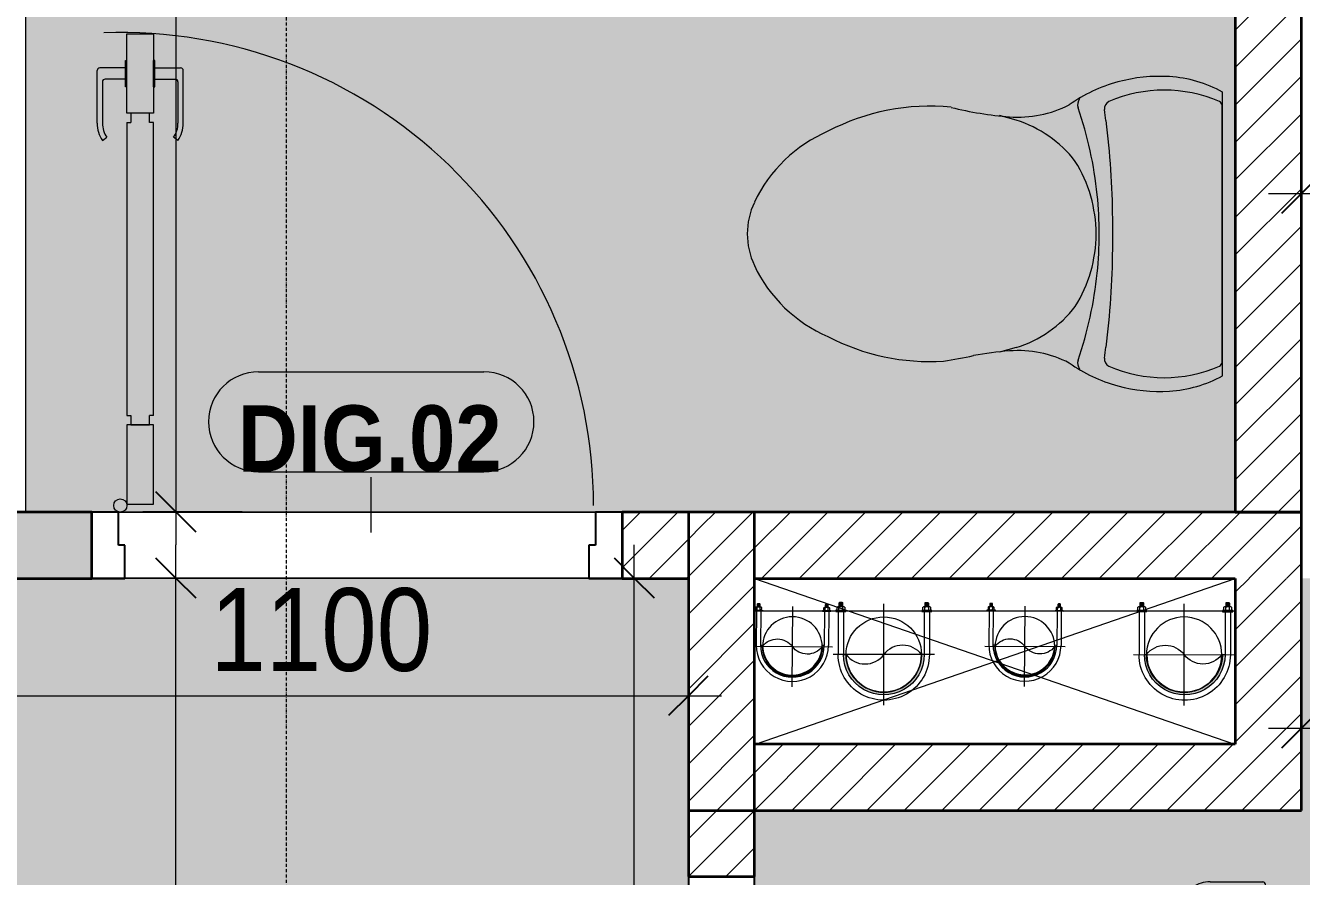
# Model space of a CAD drawing. Header units: millimetres. Extents: x 67190 to 250421, y 542 to 78637.
# Drawn here: x 73528 to 75453, y 30687 to 31971 of the extents above; entities that cross this region are included whole.
import ezdxf

# ---------------------------------------------------------------- set-up
doc = ezdxf.new("R2010")
doc.units = ezdxf.units.MM
doc.linetypes.add('Dash Dot 3_16_', pattern=[7.9375, 4.7625, -1.5875, 0, -1.5875])
doc.linetypes.add('IMPORT-CENTER _3_', pattern=[10.16, 6.35, -1.27, 1.27, -1.27])
for name, color, linetype, lineweight in [('0-1', 7, 'Continuous', 5), ('0-3', 7, 'Continuous', 18), ('A-ANNO-DIMS', 211, 'Continuous', 9), ('A-ANNO-DIMS-50', 211, 'Continuous', 9), ('A-DETL-GENF-1', 7, 'Continuous', 18), ('A-DETL-GENF-5', 9, 'Continuous', 18), ('A-DETL-MEDM', 33, 'Continuous', 35), ('A-DETL-THIN', 151, 'Continuous', 18), ('A-DOOR', 31, 'Continuous', 18), ('A-DOOR-1', 7, 'Continuous', 18), ('A-DOOR-3', 50, 'Continuous', 25), ('A-DOOR-IDEN', 31, 'Continuous', 9), ('A-FLOR-3', 7, 'Continuous', 18), ('A-WALL-2', 250, 'Continuous', 35), ('A-WALL-3', 7, 'Continuous', 18), ('A-WALL-4', 113, 'Continuous', 35), ('A-WALL-PATT-1', 9, 'Continuous', 18), ('A-WALL-PATT-2', 111, 'Continuous', 18), ('G-ANNO-SYMB-1', 111, 'Dash Dot 3_16_', 18), ('G-IMPT', 8, 'Continuous', 18), ('G-IMPT-2', 8, 'IMPORT-CENTER _3_', 18), ('M-EQPM', 50, 'Continuous', 18), ('P-SANR-FIXT', 6, 'Continuous', 18), ('P-SANR-FIXT-1', 253, 'Continuous', 18)]:
    doc.layers.add(name, color=color, linetype=linetype, lineweight=lineweight)
doc.styles.add('Arial_B_1', font='arialbd.ttf', dxfattribs={"width": 0.9, "height": 100})
doc.styles.add('UTM Avo', font='', dxfattribs={"width": 0.9, "height": 125})
doc.styles.get('UTM Avo').set_extended_font_data('UTM Avo')
doc.dimstyles.new('1_Dim_chi_tiet_2_5', dxfattribs={"dimscale": 304.8, "dimtxt": 124.912619, "dimasz": 0.19685, "dimexe": 0.164042, "dimexo": 0.0625, "dimgap": 0.016404, "dimtad": 1, "dimdec": 0, "dimrnd": 5, "dimzin": 0, "dimdsep": 46, "dimtxsty": 'UTM Avo', "dimblk1": 'OBLIQUE', "dimblk2": 'OBLIQUE', "dimsah": 1, "dimcen": 0.09, "dimdle": 0.164042, "dimazin": 0, "dimtfac": 1, "dimtdec": 4, "dimtix": 1, "dimtmove": 0, "dimatfit": 3, "dimfxl": 0.328084, "dimfxlon": 1, "dimtvp": 1, "dimtolj": 1, "dimtzin": 0, "dimarcsym": 2})
pattern_1 = [(45, (0, 0), (-28.284271, 28.284271), [])]

# ---------------------------------------------------------------- blocks, each defined once
blk = doc.blocks.new('DOOR_CW_01 CANH MO-PANEL KINH - DIG_02-800x2200-CỬA NHÔM KÍNH-400864-TKCS_CĂN HỘ LOẠI 5 - MẶT BẰNG')
at = {"layer": 'A-DETL-GENF-1'}
for p, q in [((-347, 772), (-307, 772)), ((-347, 652), (-347, 772)), ((-307, 772), (-307, 652)), ((-349, 731.8), (-347, 731.8)), ((-349, 692.2), (-349, 731.8)), ((-347, 692.2), (-347, 731.8)), ((-307, 692.2), (-307, 731.8)), ((-305, 731.8), (-307, 731.8)), ((-305, 692.2), (-305, 731.8)), ((-392, 637), (-392, 716.5)), ((-349, 720.5), (-388, 720.5)), ((-305, 720.5), (-266, 720.5)), ((-262, 637), (-262, 716.5)), ((-384, 699.5), (-384, 637)), ((-349, 703.5), (-380, 703.5)), ((-305, 703.5), (-274, 703.5)), ((-270, 699.5), (-270, 637)), ((-347, 692.2), (-349, 692.2)), ((-307, 692.2), (-305, 692.2)), ((-307, 652), (-347, 652)), ((-347, 638), (-341, 638)), ((-347, 638), (-347, 196)), ((-313, 652), (-341, 652)), ((-341, 652), (-341, 638)), ((-313, 638), (-313, 652)), ((-307, 638), (-313, 638)), ((-307, 196), (-307, 638)), ((-383.9, 611.2), (-377.3, 615.8)), ((-270.1, 611.2), (-276.7, 615.8)), ((-347, 196), (-341, 196)), ((-341, 196), (-341, 182)), ((-307, 196), (-313, 196)), ((-313, 182), (-313, 196)), ((-307, 182), (-347, 182)), ((-347, 182), (-347, 62)), ((-341, 182), (-313, 182)), ((-307, 62), (-307, 182)), ((-347, 62), (-307, 62))]:
    blk.add_line(p, q, dxfattribs=at)
blk.add_circle((-357, 60), 10, dxfattribs=at)
for centre, radius, start, end in [((-357, 60), 714, 360, 92), ((-388, 716.5), 4, 90, 180), ((-266, 716.5), 4, 0, 90), ((-380, 699.5), 4, 90, 180), ((-274, 699.5), 4, 0, 90), ((-347, 637), 45, 180, 215), ((-347, 637), 37, 180, 215), ((-307, 637), 37, 325, 0), ((-307, 637), 45, 325, 0)]:
    blk.add_arc(centre, radius, start, end, dxfattribs=at)
at = {"layer": 'A-DOOR-1'}
blk.add_line((-357, 50), (-332, 50), dxfattribs=at)
at = {"layer": 'A-DOOR-3'}
for p, q in [((-360, 50), (-400, 50)), ((-360, 0), (-360, 50)), ((400, 50), (360, 50)), ((360, 50), (360, 0)), ((-350, 0), (-360, 0)), ((-350, -50), (-350, 0)), ((360, 0), (350, 0)), ((350, 0), (350, -50)), ((-400, -50), (-350, -50)), ((350, -50), (400, -50))]:
    blk.add_line(p, q, dxfattribs=at)
blk = doc.blocks.new('TOILET - TOILET-348229-TKCS_CĂN HỘ LOẠI 5 - MẶT BẰNG')
at = {"layer": 'P-SANR-FIXT-1'}
for p, q in [((214.2, -19.1), (-214.2, -19.1)), ((194, -19.9), (-194, -19.9)), ((-171.7, -330.3), (-178.6, -355.5)), ((171.7, -330.3), (178.6, -355.5))]:
    blk.add_line(p, q, dxfattribs=at)
for centre, radius, start, end in [((-46.1, -111.1), 191.6, 151.2809, 176.4513), ((46.1, -111.1), 191.6, 3.5487, 28.7191), ((-9.8, -107.2), 207.3, 156.2862, 203.7138), ((-193.7, -26.4), 6.48, 92.3168, 156.2862), ((193.7, -26.4), 6.48, 23.7138, 87.6832), ((9.8, -107.2), 207.3, 336.2862, 23.7138), ((1.9, -114.1), 239.7, 176.4513, 195.2961), ((-1.9, -114.1), 239.7, 344.7039, 3.5487), ((-4, -115.7), 233.6, 195.2961, 215.2147), ((-189.1, -185.5), 11.7, 205.4105, 277.5788), ((-14.3, -1400.4), 1215.6, 90.3974, 97.407), ((0, -3462.8), 3278, 89.6026, 90.3974), ((14.3, -1400.4), 1215.6, 82.593, 89.6026), ((189.1, -185.5), 11.7, 262.4212, 334.5895), ((4, -115.7), 233.6, 324.7853, 344.7039), ((0.6, -792.1), 586.9, 95.8322, 108.9927), ((178.9, -2951.3), 2778.4, 97.2351, 97.5788), ((0, -416), 206.1, 90, 122.0732), ((0, -786.7), 581.5, 84.1678, 95.8322), ((0, -416), 206.1, 57.9268, 90), ((-0.6, -792.1), 586.9, 71.0073, 84.1678), ((-178.9, -2951.3), 2778.4, 82.4212, 82.7649), ((-195, -224.1), 13.8, 230.6724, 288.9927), ((-0.4, -384), 179.5, 127.4036, 162.5964), ((0.4, -384), 179.5, 17.4036, 52.5964), ((195, -224.1), 13.8, 251.0073, 309.3276), ((-343.5, -327.4), 167.3, 355.4559, 27.38), ((343.5, -327.4), 167.3, 152.62, 184.5441), ((-719.2, -297.5), 544.3, 346.0536, 355.4559), ((719.2, -297.5), 544.3, 184.5441, 190.2879), ((-1948.3, -805.1), 2171.2, 9.681, 10.8949), ((137.1, -461.2), 329.8, 174.3487, 207.6878), ((-137.1, -461.2), 329.8, 332.3122, 3.6835), ((45.1, -528.6), 217.6, 203.2216, 244.7718), ((-45.1, -528.6), 217.6, 295.2282, 336.7784), ((0, -624.4), 111.7, 244.7718, 295.2282)]:
    blk.add_arc(centre, radius, start, end, dxfattribs=at)
blk = doc.blocks.new('DOOR_CW_01 CANH MO-PANEL KINH - DIW_01-900x2200-CỬA GỖ VÂN LAMINATE-553393-TKCS_CĂN HỘ LOẠI 5 - MẶT BẰNG')
at = {"layer": 'A-DETL-GENF-1'}
for p, q in [((-397, 872), (-357, 872)), ((-397, 752), (-397, 872)), ((-357, 872), (-357, 752)), ((-399, 831.8), (-397, 831.8)), ((-399, 792.2), (-399, 831.8)), ((-397, 792.2), (-397, 831.8)), ((-357, 792.2), (-357, 831.8)), ((-355, 831.8), (-357, 831.8)), ((-355, 792.2), (-355, 831.8)), ((-442, 737), (-442, 816.5)), ((-399, 820.5), (-438, 820.5)), ((-355, 820.5), (-316, 820.5)), ((-312, 737), (-312, 816.5)), ((-434, 799.5), (-434, 737)), ((-399, 803.5), (-430, 803.5)), ((-397, 792.2), (-399, 792.2)), ((-357, 792.2), (-355, 792.2)), ((-355, 803.5), (-324, 803.5)), ((-320, 799.5), (-320, 737)), ((-357, 752), (-397, 752)), ((-363, 752), (-391, 752)), ((-391, 752), (-391, 738)), ((-363, 738), (-363, 752)), ((-397, 738), (-391, 738)), ((-397, 738), (-397, 196)), ((-357, 738), (-363, 738)), ((-357, 196), (-357, 738)), ((-433.9, 711.2), (-427.3, 715.8)), ((-320.1, 711.2), (-326.7, 715.8)), ((-397, 196), (-391, 196)), ((-391, 196), (-391, 182)), ((-357, 196), (-363, 196)), ((-363, 182), (-363, 196)), ((-357, 182), (-397, 182)), ((-397, 182), (-397, 62)), ((-391, 182), (-363, 182)), ((-357, 62), (-357, 182)), ((-397, 62), (-357, 62))]:
    blk.add_line(p, q, dxfattribs=at)
blk.add_circle((-407, 60), 10, dxfattribs=at)
for centre, radius, start, end in [((-407, 60), 814, 360, 92), ((-438, 816.5), 4, 90, 180), ((-316, 816.5), 4, 0, 90), ((-430, 799.5), 4, 90, 180), ((-324, 799.5), 4, 360, 90), ((-397, 737), 45, 180, 215), ((-397, 737), 37, 180, 215), ((-357, 737), 37, 325, 0), ((-357, 737), 45, 325, 0)]:
    blk.add_arc(centre, radius, start, end, dxfattribs=at)
at = {"layer": 'A-DOOR-1'}
blk.add_line((-407, 50), (-382, 50), dxfattribs=at)
at = {"layer": 'A-DOOR-3'}
for p, q in [((-410, 50), (-450, 50)), ((-410, 0), (-410, 50)), ((450, 50), (410, 50)), ((410, 50), (410, 0)), ((-400, 0), (-410, 0)), ((-400, -50), (-400, 0)), ((410, 0), (400, 0)), ((400, 0), (400, -50)), ((-450, -50), (-400, -50)), ((400, -50), (450, -50))]:
    blk.add_line(p, q, dxfattribs=at)
blk = doc.blocks.new('NCV_TKTC_TANG 1_rvt-1-TKCS_CĂN HỘ LOẠI 5 - MẶT BẰNG')
at = {"layer": 'A-WALL-PATT-1'}
h = blk.add_hatch(dxfattribs=at)
h.set_pattern_fill('FP_1', color=256, style=0, pattern_type=2)
h.set_pattern_definition(pattern_1)
h.paths.add_polyline_path([(75452.6, 31236.9), (75452.6, 33336.9), (75352.6, 33336.9), (75352.6, 31236.9)])
h = blk.add_hatch(dxfattribs=at)
h.set_pattern_fill('FP_1', color=256, style=0, pattern_type=2)
h.set_pattern_definition(pattern_1)
h.paths.add_polyline_path([(74527.6, 31136.9), (74527.6, 31236.9), (74577.6, 31186.9), (74627.6, 31236.9), (74427.6, 31236.9), (74427.6, 31136.9), (74520, 31136.9)])
h = blk.add_hatch(dxfattribs=at)
h.set_pattern_fill('FP_1', color=256, style=0, pattern_type=2)
h.set_pattern_definition(pattern_1)
h.paths.add_polyline_path([(74527.6, 24737.4), (74627.6, 24737.4), (74627.6, 28836.9), (74527.6, 28836.9), (74527.6, 25236.9)])
h.paths.add_polyline_path([(74527.6, 29036.9), (74627.6, 29036.9), (74627.6, 29786.9), (74527.6, 29786.9), (74527.6, 29536.9)])
h.paths.add_polyline_path([(74527.6, 30786.5), (74627.6, 30886.5), (74627.6, 31136.9), (74527.6, 31136.9), (74527.6, 30786.9)])
h.paths.add_polyline_path([(74627.6, 30686.9), (74627.6, 30786.5), (74527.6, 30786.5), (74527.6, 30686.9)])
at = {"layer": 'A-FLOR-3'}
blk.add_line((74377.6, 31136.9), (73677.6, 31136.9), dxfattribs=at)
at = {"layer": 'A-WALL-2'}
for p, q in [((75452.6, 31236.9), (75452.6, 33336.9)), ((75352.6, 32763.9), (75352.6, 31236.9)), ((74627.6, 31236.9), (74427.6, 31236.9)), ((74427.6, 31236.9), (74427.6, 31136.9)), ((74627.6, 31136.9), (74627.6, 31236.9)), ((75352.6, 31236.9), (75452.6, 31236.9)), ((74427.6, 31136.9), (74527.6, 31136.9)), ((74527.6, 31136.9), (74527.6, 30686.9)), ((74627.6, 30686.9), (74627.6, 31136.9)), ((74527.6, 30686.9), (74627.6, 30686.9))]:
    blk.add_line(p, q, dxfattribs=at)
at = {"layer": 'A-WALL-3'}
for p, q in [((73667.6, 31236.9), (74387.6, 31236.9)), ((74377.6, 31136.9), (73677.6, 31136.9))]:
    blk.add_line(p, q, dxfattribs=at)
at = {"layer": 'A-DOOR'}
blk.add_blockref('DOOR_CW_01 CANH MO-PANEL KINH - DIG_02-800x2200-CỬA NHÔM KÍNH-400864-TKCS_CĂN HỘ LOẠI 5 - MẶT BẰNG', (74027.6, 31186.9), dxfattribs=at)
at = {"layer": 'A-DOOR', "rotation": 269.9999999999995}
blk.add_blockref('DOOR_CW_01 CANH MO-PANEL KINH - DIW_01-900x2200-CỬA GỖ VÂN LAMINATE-553393-TKCS_CĂN HỘ LOẠI 5 - MẶT BẰNG', (74577.6, 30236.9), dxfattribs=at)
at = {"layer": 'P-SANR-FIXT', "rotation": 269.9999999999995}
blk.add_blockref('TOILET - TOILET-348229-TKCS_CĂN HỘ LOẠI 5 - MẶT BẰNG', (75352.6, 31656.9), dxfattribs=at)
blk = doc.blocks.new('TKTC_XREF_251221_MB TANG 1 - TKTC_XREF_260130_MB TANG 1_dwg_CUM U_DN100-V13-TKCS_CĂN HỘ LOẠI 5 - MẶT BẰNG')
at = {"layer": 'G-IMPT'}
blk.add_hatch(color=256, dxfattribs=at).paths.add_polyline_path([(61, 0), (58.9, 15.8), (52.8, 30.5), (43.1, 43.1), (30.5, 52.8), (15.8, 58.9), (0, 61), (0, 57), (15.8, 54.6), (30.5, 47.8), (40.3, 40.3), (49.4, 28.5), (55.1, 14.8), (57, 0), (54.6, -15.8), (47.8, -30.5), (40.3, -40.3), (28.5, -49.4), (14.8, -55.1), (0, -57), (0, -61), (15.8, -58.9), (30.5, -52.8), (43.1, -43.1), (53.7, -28.5), (59.1, -14.7)])
for p, q in [((-79.1, 66.6), (-79.1, 63.4)), ((-76.6, 66.6), (-76.6, 63.4)), ((-74.6, 66.6), (-74.6, 63.4)), ((-72.7, 69.3), (-72.7, 60.7)), ((-66.9, 67.9), (-71.7, 67.9)), ((-66.9, 62.1), (-71.7, 62.1)), ((-65, 69), (0, 69)), ((-79.1, -63.4), (-79.1, -66.6)), ((-76.6, -63.4), (-76.6, -66.6)), ((-74.6, -63.4), (-74.6, -66.6)), ((-72.7, -60.7), (-72.7, -69.3)), ((-66.9, -62.1), (-71.7, -62.1)), ((-66.9, -67.9), (-71.7, -67.9)), ((-66.9, -72.6), (-66.9, -70.8)), ((-65, -69), (0, -69))]:
    blk.add_line(p, q, dxfattribs=at)
at = {"layer": 'G-IMPT', "flags": 128}
for points in [[(-72.7, 67.6), (-78.1, 67.6), (-78.1, 62.4), (-72.7, 62.4)], [(-71.7, 59.2), (-66.9, 59.2), (-66.9, 70.8), (-71.7, 70.8)], [(-66.9, 70.8), (-66.9, 72.7), (-65, 72.7), (-65, 57.3), (-66.9, 57.3), (-66.9, 59.2)], [(-65, 61), (0, 61), (0, 57)], [(-72.7, -62.4), (-78.1, -62.4), (-78.1, -67.6), (-72.7, -67.6)], [(-71.7, -70.8), (-66.9, -70.8), (-66.9, -59.2), (-71.7, -59.2)], [(-66.9, -59.2), (-66.9, -57.3), (-65, -57.3), (-65, -72.6)], [(-65, -61), (0, -61), (0, -57)]]:
    blk.add_lwpolyline(points, dxfattribs=at)
at = {"layer": 'G-IMPT'}
for centre, radius, start, end in [((-78.1, 66.6), 0.96, 90, 180), ((-78.1, 63.4), 0.96, 180, 270), ((-71.1, 69.3), 1.56, 112.6199, 247.3801), ((-67.9, 65), 4.8, 143.1301, 216.8699), ((-71.1, 60.7), 1.56, 112.6199, 247.3801), ((0, 0), 69, 270, 90), ((0, 0), 61, 270, 90), ((0, 0), 57, 270, 90), ((-78.1, -63.4), 0.96, 90, 180), ((-78.1, -66.6), 0.96, 180, 270), ((-71.1, -60.7), 1.56, 112.6199, 247.3801), ((-67.9, -65), 4.8, 143.1301, 216.8699), ((-71.1, -69.3), 1.56, 112.6199, 247.3801)]:
    blk.add_arc(centre, radius, start, end, dxfattribs=at)
blk = doc.blocks.new('TKTC_XREF_251221_MB TANG 1 - TKTC_XREF_260130_MB TANG 1_dwg_$cc-4202113-TKCS_CĂN HỘ LOẠI 5 - MẶT BẰNG')
at = {"layer": 'G-IMPT'}
blk.add_circle((0, 0), 0.5, dxfattribs=at)
for centre, radius, start, end in [((0, 0), 0.5, 90, 270), ((0.188, 0.25), 0.313, 126.8699, 233.1301), ((-0.188, -0.25), 0.313, 306.8699, 53.1301)]:
    blk.add_arc(centre, radius, start, end, dxfattribs=at)
at = {"layer": 'G-IMPT-2'}
for p, q in [((0, -0.633), (0, 0.673)), ((-0.673, 0), (0.673, 0))]:
    blk.add_line(p, q, dxfattribs=at)
blk = doc.blocks.new('TKTC_XREF_251221_MB TANG 1 - TKTC_XREF_260130_MB TANG 1_dwg_$cc-4202114-TKCS_CĂN HỘ LOẠI 5 - MẶT BẰNG')
at = {"layer": 'G-IMPT'}
blk.add_circle((0, 0), 0.5, dxfattribs=at)
for centre, radius, start, end in [((0, 0), 0.5, 90, 270), ((0.188, 0.25), 0.313, 126.8699, 233.1301), ((-0.188, -0.25), 0.313, 306.8699, 53.1301)]:
    blk.add_arc(centre, radius, start, end, dxfattribs=at)
at = {"layer": 'G-IMPT-2'}
for p, q in [((0, -0.673), (0, 0.673)), ((-0.673, 0), (0.673, 0))]:
    blk.add_line(p, q, dxfattribs=at)
blk = doc.blocks.new('TKTC_XREF_251221_MB TANG 1 - TKTC_XREF_260130_MB TANG 1_dwg_CUM U_DN100-V14-TKCS_CĂN HỘ LOẠI 5 - MẶT BẰNG')
at = {"layer": 'G-IMPT'}
blk.add_hatch(color=256, dxfattribs=at).paths.add_polyline_path([(61, 0), (58.9, -15.8), (52.8, -30.5), (43.1, -43.1), (30.5, -52.8), (15.8, -58.9), (0, -61), (0, -57), (15.8, -54.6), (28.5, -49.4), (40.3, -40.3), (49.4, -28.5), (55.1, -14.8), (57, 0), (54.6, 15.8), (49.4, 28.5), (40.3, 40.3), (28.5, 49.4), (14.8, 55.1), (0, 57), (0, 61), (15.8, 58.9), (30.5, 52.8), (43.1, 43.1), (53.7, 28.5), (59.1, 14.7)])
for p, q in [((-79.1, 66.6), (-79.1, 63.4)), ((-76.6, 66.6), (-76.6, 63.4)), ((-74.6, 66.6), (-74.6, 63.4)), ((-72.7, 69.3), (-72.7, 60.7)), ((-66.9, 67.9), (-71.7, 67.9)), ((-66.9, 62.1), (-71.7, 62.1)), ((-65, 69), (0, 69)), ((-79.1, -63.4), (-79.1, -66.6)), ((-76.6, -63.4), (-76.6, -66.6)), ((-74.6, -63.4), (-74.6, -66.6)), ((-72.7, -60.7), (-72.7, -69.3)), ((-66.9, -62.1), (-71.7, -62.1)), ((-66.9, -67.9), (-71.7, -67.9)), ((-65, -69), (0, -69))]:
    blk.add_line(p, q, dxfattribs=at)
at = {"layer": 'G-IMPT', "flags": 128}
for points in [[(-72.7, 67.6), (-78.1, 67.6), (-78.1, 62.4), (-72.7, 62.4)], [(-71.7, 59.2), (-66.9, 59.2), (-66.9, 70.8), (-71.7, 70.8)], [(-66.9, 70.8), (-66.9, 72.7), (-65, 72.7), (-65, 57.3), (-66.9, 57.3), (-66.9, 59.2)], [(-65, 61), (0, 61), (0, 57)], [(-66.9, -59.2), (-66.9, -57.3), (-65, -57.3), (-65, -72.7), (-66.9, -72.7), (-66.9, -70.8)], [(-65, -61), (0, -61), (0, -57)], [(-72.7, -62.4), (-78.1, -62.4), (-78.1, -67.6), (-72.7, -67.6)], [(-71.7, -70.8), (-66.9, -70.8), (-66.9, -59.2), (-71.7, -59.2)]]:
    blk.add_lwpolyline(points, dxfattribs=at)
at = {"layer": 'G-IMPT'}
for centre, radius, start, end in [((-78.1, 66.6), 0.96, 90, 180), ((-78.1, 63.4), 0.96, 180, 270), ((-71.1, 69.3), 1.56, 112.6199, 247.3801), ((-67.9, 65), 4.8, 143.1301, 216.8699), ((-71.1, 60.7), 1.56, 112.6199, 247.3801), ((0, 0), 69, 270, 90), ((0, 0), 61, 270, 90), ((0, 0), 57, 270, 90), ((-78.1, -63.4), 0.96, 90, 180), ((-78.1, -66.6), 0.96, 180, 270), ((-71.1, -60.7), 1.56, 112.6199, 247.3801), ((-67.9, -65), 4.8, 143.1301, 216.8699), ((-71.1, -69.3), 1.56, 112.6199, 247.3801)]:
    blk.add_arc(centre, radius, start, end, dxfattribs=at)
blk = doc.blocks.new('TKTC_XREF_251221_MB TANG 1 - TKTC_XREF_260130_MB TANG 1_dwg_$cc-4202111-TKCS_CĂN HỘ LOẠI 5 - MẶT BẰNG')
at = {"layer": 'G-IMPT'}
blk.add_circle((0, 0), 0.5, dxfattribs=at)
for centre, radius, start, end in [((0, 0), 0.5, 90, 270), ((0.188, 0.25), 0.313, 126.8699, 233.1301), ((-0.188, -0.25), 0.313, 306.8699, 53.1301)]:
    blk.add_arc(centre, radius, start, end, dxfattribs=at)
at = {"layer": 'G-IMPT-2'}
for p, q in [((0, -0.673), (0, 0.673)), ((-0.673, 0), (0.673, 0))]:
    blk.add_line(p, q, dxfattribs=at)
blk = doc.blocks.new('TKTC_XREF_251221_MB TANG 1 - TKTC_XREF_260130_MB TANG 1_dwg_CUM U_DN100-V15-TKCS_CĂN HỘ LOẠI 5 - MẶT BẰNG')
at = {"layer": 'G-IMPT'}
blk.add_hatch(color=256, dxfattribs=at).paths.add_polyline_path([(61, 0), (58.9, 15.8), (52.8, 30.5), (43.1, 43.1), (30.5, 52.8), (15.8, 58.9), (0, 61), (0, 57), (15.8, 54.6), (30.5, 47.8), (40.3, 40.3), (49.4, 28.5), (55.1, 14.8), (57, 0), (54.6, -15.8), (47.8, -30.5), (40.3, -40.3), (28.5, -49.4), (14.8, -55.1), (0, -57), (0, -61), (15.8, -58.9), (30.5, -52.8), (43.1, -43.1), (53.7, -28.5), (59.1, -14.7)])
for p, q in [((-79.1, 66.6), (-79.1, 63.4)), ((-76.6, 66.6), (-76.6, 63.4)), ((-74.6, 66.6), (-74.6, 63.4)), ((-72.7, 69.3), (-72.7, 60.7)), ((-66.9, 67.9), (-71.7, 67.9)), ((-66.9, 62.1), (-71.7, 62.1)), ((-65, 69), (0, 69)), ((-79.1, -63.4), (-79.1, -66.6)), ((-76.6, -63.4), (-76.6, -66.6)), ((-74.6, -63.4), (-74.6, -66.6)), ((-72.7, -60.7), (-72.7, -69.3)), ((-66.9, -62.1), (-71.7, -62.1)), ((-66.9, -67.9), (-71.7, -67.9)), ((-65, -69), (0, -69))]:
    blk.add_line(p, q, dxfattribs=at)
at = {"layer": 'G-IMPT', "flags": 128}
for points in [[(-72.7, 67.6), (-78.1, 67.6), (-78.1, 62.4), (-72.7, 62.4)], [(-71.7, 59.2), (-66.9, 59.2), (-66.9, 70.8), (-71.7, 70.8)], [(-66.9, 70.8), (-66.9, 72.7), (-65, 72.7), (-65, 57.3), (-66.9, 57.3), (-66.9, 59.2)], [(-65, 61), (0, 61), (0, 57)], [(-72.7, -62.4), (-78.1, -62.4), (-78.1, -67.6), (-72.7, -67.6)], [(-71.7, -70.8), (-66.9, -70.8), (-66.9, -59.2), (-71.7, -59.2)], [(-66.9, -59.2), (-66.9, -57.3), (-65, -57.3), (-65, -72.7), (-66.9, -72.7), (-66.9, -70.8)], [(-65, -61), (0, -61), (0, -57)]]:
    blk.add_lwpolyline(points, dxfattribs=at)
at = {"layer": 'G-IMPT'}
for centre, radius, start, end in [((-78.1, 66.6), 0.96, 90, 180), ((-78.1, 63.4), 0.96, 180, 270), ((-71.1, 69.3), 1.56, 112.6199, 247.3801), ((-67.9, 65), 4.8, 143.1301, 216.8699), ((-71.1, 60.7), 1.56, 112.6199, 247.3801), ((0, 0), 69, 270, 90), ((0, 0), 61, 270, 90), ((0, 0), 57, 270, 90), ((-78.1, -63.4), 0.96, 90, 180), ((-78.1, -66.6), 0.96, 180, 270), ((-71.1, -60.7), 1.56, 112.6199, 247.3801), ((-67.9, -65), 4.8, 143.1301, 216.8699), ((-71.1, -69.3), 1.56, 112.6199, 247.3801)]:
    blk.add_arc(centre, radius, start, end, dxfattribs=at)
blk = doc.blocks.new('TKTC_XREF_251221_MB TANG 1 - TKTC_XREF_260130_MB TANG 1_dwg_$cc-V16-TKCS_CĂN HỘ LOẠI 5 - MẶT BẰNG')
at = {"layer": 'G-IMPT'}
blk.add_circle((0, 0), 0.5, dxfattribs=at)
for centre, radius, start, end in [((0, 0), 0.5, 90, 270), ((0.188, 0.25), 0.313, 126.8699, 233.1301), ((-0.188, -0.25), 0.313, 306.8699, 53.1301)]:
    blk.add_arc(centre, radius, start, end, dxfattribs=at)
at = {"layer": 'G-IMPT-2'}
for p, q in [((0, -0.673), (0, 0.673)), ((-0.673, 0), (0.673, 0))]:
    blk.add_line(p, q, dxfattribs=at)
blk = doc.blocks.new('TKTC_XREF_251221_MB TANG 1 - TKTC_XREF_260130_MB TANG 1_dwg-4202109-TKCS_CĂN HỘ LOẠI 5 - MẶT BẰNG')
at = {"layer": 'G-IMPT'}
blk.add_line((-127799.1, -370222), (-127799.2, -370209.8), dxfattribs=at)
at = {"layer": 'G-IMPT', "flags": 128}
blk.add_lwpolyline([(-128524.1, -370246.4), (-128524, -370258.9), (-127799.1, -370258.9)], dxfattribs=at)
for name, p, xscale, yscale, zscale, rotation in [('TKTC_XREF_251221_MB TANG 1 - TKTC_XREF_260130_MB TANG 1_dwg_CUM U_DN100-V13-TKCS_CĂN HỘ LOẠI 5 - MẶT BẰNG', (-128467.2, -370310.7), 0.7894736842105257, 0.7894736842105257, 0.7894736842105257, 269.580221000629), ('TKTC_XREF_251221_MB TANG 1 - TKTC_XREF_260130_MB TANG 1_dwg_$cc-4202114-TKCS_CĂN HỘ LOẠI 5 - MẶT BẰNG', (-128329.3, -370324.7), 113.7150000000092, 113.7150000000092, 113.7150000000092, 89.95325644590794), ('TKTC_XREF_251221_MB TANG 1 - TKTC_XREF_260130_MB TANG 1_dwg_CUM U_DN100-V15-TKCS_CĂN HỘ LOẠI 5 - MẶT BẰNG', (-128116.4, -370310.4), 0.7894736842105257, 0.7894736842105257, 0.7894736842105257, 269.580221000629)]:
    blk.add_blockref(name, p, dxfattribs=dict(xscale=xscale, yscale=yscale, zscale=zscale, rotation=rotation))
at = {"extrusion": (0, 0, -1)}
for name, p, xscale, yscale, zscale, rotation in [('TKTC_XREF_251221_MB TANG 1 - TKTC_XREF_260130_MB TANG 1_dwg_$cc-4202113-TKCS_CĂN HỘ LOẠI 5 - MẶT BẰNG', (128467.2, -370312.6), 90.00000000005133, 90.00000000005133, -90.00000000005133, 90.41977899777612), ('TKTC_XREF_251221_MB TANG 1 - TKTC_XREF_260130_MB TANG 1_dwg_CUM U_DN100-V14-TKCS_CĂN HỘ LOẠI 5 - MẶT BẰNG', (128329.3, -370324.7), 0.9974999999999966, 0.9974999999999966, -0.9974999999999966, 270.0467435564909), ('TKTC_XREF_251221_MB TANG 1 - TKTC_XREF_260130_MB TANG 1_dwg_$cc-V16-TKCS_CĂN HỘ LOẠI 5 - MẶT BẰNG', (128116.4, -370312.3), 90.00000000005133, 90.00000000005133, -90.00000000005133, 90.41977899777612), ('TKTC_XREF_251221_MB TANG 1 - TKTC_XREF_260130_MB TANG 1_dwg_$cc-4202111-TKCS_CĂN HỘ LOẠI 5 - MẶT BẰNG', (127876.2, -370324.8), 113.7150000000092, 113.7150000000092, -113.7150000000092, 90.04476088158539), ('TKTC_XREF_251221_MB TANG 1 - TKTC_XREF_260130_MB TANG 1_dwg_CUM U_DN100-V14-TKCS_CĂN HỘ LOẠI 5 - MẶT BẰNG', (127875.3, -370324.8), 0.9975000000000005, 0.9975000000000005, -0.9975000000000006, 270.0467435561337)]:
    blk.add_blockref(name, p, dxfattribs=dict(at, xscale=xscale, yscale=yscale, zscale=zscale, rotation=rotation))
blk = doc.blocks.new('TKTC_XREF_251221_MB TANG 1 - TKTC_XREF_251221_MB TANG 1-2038492-TKCS_CĂN HỘ LOẠI 5 - MẶT BẰNG')
blk.add_blockref('TKTC_XREF_251221_MB TANG 1 - TKTC_XREF_260130_MB TANG 1_dwg-4202109-TKCS_CĂN HỘ LOẠI 5 - MẶT BẰNG', (169499.1, 384109.7))
blk = doc.blocks.new('DIMBLOCK1-TKCS_CĂN HỘ LOẠI 5 - MẶT BẰNG')
at = {"layer": 'A-ANNO-DIMS-50'}
for p, q in [((73754.4, 29587.4), (73754.4, 31187.4)), ((73654.4, 31137.4), (73804.4, 31137.4)), ((73754.4, 31137.4), (73654.4, 31137.4)), ((73654.4, 29637.4), (73804.4, 29637.4)), ((73754.4, 29637.4), (73654.4, 29637.4))]:
    blk.add_line(p, q, dxfattribs=at)
at = {"layer": 'A-ANNO-DIMS-50', "lineweight": 25}
for p, q in [((73754.4, 31137.4), (73724.4, 31167.4)), ((73754.4, 31137.4), (73784.4, 31107.4)), ((73754.4, 29637.4), (73724.4, 29667.4)), ((73754.4, 29637.4), (73784.4, 29607.4))]:
    blk.add_line(p, q, dxfattribs=at)
at = {"layer": 'A-ANNO-DIMS-50', "color": 0, "insert": (73592, 30216.2), "char_height": 125, "width": 410.824, "attachment_point": 1, "rotation": 90, "line_spacing_factor": 1.110334, "style": 'UTM Avo'}
blk.add_mtext('1500', dxfattribs=at)
blk = doc.blocks.new('_Oblique')
at = {"color": 0, "linetype": 'ByBlock', "lineweight": -2}
blk.add_line((-0.5, -0.5), (0.5, 0.5), dxfattribs=at)
blk = doc.blocks.new('DIMBLOCK9-TKCS_CĂN HỘ LOẠI 5 - MẶT BẰNG')
at = {"layer": 'A-ANNO-DIMS-50'}
for p, q in [((75452.6, 31817.9), (75452.6, 31667.9)), ((75452.6, 31717.9), (75452.6, 31817.9)), ((77252.6, 31817.9), (77252.6, 31667.9)), ((77252.6, 31717.9), (77252.6, 31817.9)), ((75402.6, 31717.9), (77302.6, 31717.9))]:
    blk.add_line(p, q, dxfattribs=at)
at = {"layer": 'A-ANNO-DIMS-50', "lineweight": 25}
for p, q in [((75452.6, 31717.9), (75482.6, 31747.9)), ((77252.6, 31717.9), (77282.6, 31747.9)), ((75452.6, 31717.9), (75422.6, 31687.9)), ((77252.6, 31717.9), (77222.6, 31687.9))]:
    blk.add_line(p, q, dxfattribs=at)
at = {"layer": 'A-ANNO-DIMS-50', "color": 0, "insert": (76181.4, 31880.3), "char_height": 125, "width": 410.824, "attachment_point": 1, "line_spacing_factor": 1.110334, "style": 'UTM Avo'}
blk.add_mtext('1800', dxfattribs=at)
blk = doc.blocks.new('DIMBLOCK11-TKCS_CĂN HỘ LOẠI 5 - MẶT BẰNG')
at = {"layer": 'A-ANNO-DIMS-50'}
for p, q in [((73754.4, 33387.4), (73754.4, 31187.4)), ((73854.4, 33337.4), (73704.4, 33337.4)), ((73754.4, 33337.4), (73854.4, 33337.4)), ((73854.4, 31237.4), (73704.4, 31237.4)), ((73754.4, 31237.4), (73854.4, 31237.4))]:
    blk.add_line(p, q, dxfattribs=at)
at = {"layer": 'A-ANNO-DIMS-50', "lineweight": 25}
for p, q in [((73754.4, 33337.4), (73724.4, 33367.4)), ((73754.4, 33337.4), (73784.4, 33307.4)), ((73754.4, 31237.4), (73724.4, 31267.4)), ((73754.4, 31237.4), (73784.4, 31207.4))]:
    blk.add_line(p, q, dxfattribs=at)
at = {"layer": 'A-ANNO-DIMS-50', "color": 0, "insert": (73592, 32116.2), "char_height": 125, "width": 410.824, "attachment_point": 1, "rotation": 90, "line_spacing_factor": 1.110334, "style": 'UTM Avo'}
blk.add_mtext('2100', dxfattribs=at)
blk = doc.blocks.new('DIMBLOCK41-TKCS_CĂN HỘ LOẠI 5 - MẶT BẰNG')
at = {"layer": 'A-ANNO-DIMS-50'}
for p, q in [((74445.9, 29587.4), (74445.9, 31187.4)), ((74345.9, 31137.4), (74495.9, 31137.4)), ((74445.9, 31137.4), (74345.9, 31137.4)), ((74345.9, 29637.4), (74495.9, 29637.4)), ((74445.9, 29637.4), (74345.9, 29637.4))]:
    blk.add_line(p, q, dxfattribs=at)
at = {"layer": 'A-ANNO-DIMS-50', "lineweight": 25}
for p, q in [((74445.9, 31137.4), (74415.9, 31167.4)), ((74445.9, 31137.4), (74475.9, 31107.4)), ((74445.9, 29637.4), (74415.9, 29667.4)), ((74445.9, 29637.4), (74475.9, 29607.4))]:
    blk.add_line(p, q, dxfattribs=at)
at = {"layer": 'A-ANNO-DIMS-50', "color": 0, "insert": (74283.5, 30216.2), "char_height": 125, "width": 410.824, "attachment_point": 1, "rotation": 90, "line_spacing_factor": 1.110334, "style": 'UTM Avo'}
blk.add_mtext('1500', dxfattribs=at)
blk = doc.blocks.new('DIMBLOCK42-TKCS_CĂN HỘ LOẠI 5 - MẶT BẰNG')
at = {"layer": 'A-ANNO-DIMS-50'}
for p, q in [((73427.6, 31059.8), (73427.6, 30909.8)), ((73427.6, 30959.8), (73427.6, 31059.8)), ((74527.6, 31059.8), (74527.6, 30909.8)), ((74527.6, 30959.8), (74527.6, 31059.8)), ((73377.6, 30959.8), (74577.6, 30959.8))]:
    blk.add_line(p, q, dxfattribs=at)
at = {"layer": 'A-ANNO-DIMS-50', "lineweight": 25}
for p, q in [((73427.6, 30959.8), (73457.6, 30989.8)), ((74527.6, 30959.8), (74557.6, 30989.8)), ((73427.6, 30959.8), (73397.6, 30929.8)), ((74527.6, 30959.8), (74497.6, 30929.8))]:
    blk.add_line(p, q, dxfattribs=at)
at = {"layer": 'A-ANNO-DIMS-50', "color": 0, "insert": (73806.4, 31122.2), "char_height": 125, "width": 410.824, "attachment_point": 1, "line_spacing_factor": 1.110334, "style": 'UTM Avo'}
blk.add_mtext('1100', dxfattribs=at)
blk = doc.blocks.new('DIMBLOCK45-TKCS_CĂN HỘ LOẠI 5 - MẶT BẰNG')
at = {"layer": 'A-ANNO-DIMS-50'}
for p, q in [((75452.6, 31010.8), (75452.6, 30860.8)), ((75452.6, 30910.8), (75452.6, 31010.8)), ((77252.6, 31010.8), (77252.6, 30860.8)), ((77252.6, 30910.8), (77252.6, 31010.8)), ((75402.6, 30910.8), (77302.6, 30910.8))]:
    blk.add_line(p, q, dxfattribs=at)
at = {"layer": 'A-ANNO-DIMS-50', "lineweight": 25}
for p, q in [((75452.6, 30910.8), (75482.6, 30940.8)), ((77252.6, 30910.8), (77282.6, 30940.8)), ((75452.6, 30910.8), (75422.6, 30880.8)), ((77252.6, 30910.8), (77222.6, 30880.8))]:
    blk.add_line(p, q, dxfattribs=at)
at = {"layer": 'A-ANNO-DIMS-50', "color": 0, "insert": (76181.4, 31073.1), "char_height": 125, "width": 410.824, "attachment_point": 1, "line_spacing_factor": 1.110334, "style": 'UTM Avo'}
blk.add_mtext('1800', dxfattribs=at)
blk = doc.blocks.new('STN_Door Tag - STN_Door Tag-1788670-TKCS_CĂN HỘ LOẠI 5 - MẶT BẰNG')
at = {"layer": 'A-DOOR-IDEN'}
for p, q in [((-3.37, 1.495), (3.431, 1.495)), ((-3.37, -1.524), (3.431, -1.524))]:
    blk.add_line(p, q, dxfattribs=at)
for centre, start, end in [((-3.37, -0.015), 90, 270), ((3.431, -0.015), 270, 90)]:
    blk.add_arc(centre, 1.509, start, end, dxfattribs=at)

msp = doc.modelspace()

# ---------------------------------------------------------------- hatches: boundary and pattern name
at = {"layer": 'A-DETL-GENF-1'}
for points in [[(69452.6, 24737.4), (72027.6, 24737.4), (72028, 29637.4), (74527.6, 29637.4), (74527.1, 31137.4), (73427.6, 31137.4), (73427.6, 33337.4), (69377.6, 33336.9), (69377.6, 32236.9), (69252.6, 32236.9), (69252.6, 25536.9), (69352.6, 25536.9), (69352.6, 24737.4)], [(73627.2, 31237.4), (75352.6, 31237.4), (75352.6, 33337.4), (73527.6, 33336.9), (73528.1, 31237.4)], [(76802.2, 24737.4), (77077.6, 24737.4), (77077.6, 25536.9), (77252.6, 25536.9), (77252.6, 31137.4), (75452.6, 31136.9), (75452.6, 30786.5), (74627.6, 30786.5), (74627.6, 24737.4), (76602.6, 24737.4)]]:
    msp.add_hatch(color=256, dxfattribs=at).paths.add_polyline_path(points)
at = {"layer": 'A-DETL-GENF-5'}
h = msp.add_hatch(dxfattribs=at)
h.set_pattern_fill('FP_2', color=256, style=0, pattern_type=2)
h.set_pattern_definition([(50, (0, 0), (364.3679, -31.8783), [38.1, -419.1]), (355, (0, 0), (-70.4859, 382.1133), [30.48, -335.28]), (100.451, (30.36, -2.66), (293.885, 350.2334), [32.38, -356.18]), (46.184, (0, 101.6), (542.1585, -84.0858), [57.15, -628.65]), (96.636, (45.2, 94.6), (474.805, 494.8554), [48.57, -534.27]), (351.184, (0, 101.6), (474.8102, 494.85), [45.72, -502.92]), (21, (50.8, 76.2), (303.2285, -204.5305), [38.1, -419.1]), (326, (50.8, 76.2), (123.6039, 368.376), [30.48, -335.28]), (71.451, (76.07, 59.16), (426.8341, 163.8427), [32.38, -356.18]), (37.5, (0, 0), (6.17665, 169.11015), [3.353, -327.863, 3.353, -337.007, -336.55]), (37.5, (0, 0), (6.17665, 169.11015), [-671.576, 3.353, -333.197]), (7.5, (0, 0), (133.63888, 200.3615), [3.353, -190.703, 3.353, -320.243, -128.27]), (7.5, (0, 0), (133.63888, 200.3615), [-517.652, 3.353, -124.917]), (327.5, (-113.28, 0), (271.18182, -11.45836), [3.353, -123.647, 3.353, -392.887, -525.78]), (327.5, (-113.28, 0), (271.18182, -11.45836), [-523.24, 3.353, -522.427]), (317.5, (-164.08, 0), (296.2585, 50.85285), [3.353, -161.747, 3.353, -259.791, -373.38]), (317.5, (-164.08, 0), (296.2585, 50.85285), [-428.244, 3.353, -370.027]), (45, (0, 0), (-125.7236, 125.7236), []), (45, (0, 190.5), (-125.7236, 125.7236), [])])
h.paths.add_polyline_path([(69052.6, 23335.3), (69252.6, 23335.3), (69252.5, 23536.9), (69052.6, 23536.9), (69052.6, 23336.9)])
h.paths.add_polyline_path([(74432.5, 23339), (74627.6, 23339), (74627.6, 23536.9), (74427.6, 23536.9), (74427.6, 23339)])
h.paths.add_polyline_path([(77452.6, 24536.9), (77452.6, 25536.9), (77077.6, 25536.9), (77077.6, 24536.9), (77452.6, 24536.9)])
h.paths.add_polyline_path([(72227.6, 24536.9), (72227.6, 24737.4), (72027.6, 24736.9), (72027.6, 24536.9), (72127.6, 24536.9)])
h.paths.add_polyline_path([(69252.6, 24537.4), (69352.6, 24537.4), (69352.6, 25536.9), (68952.6, 25536.9), (68952.6, 24537.4), (69052.6, 24537.4)])
h.paths.add_polyline_path([(74520, 24538.6), (74627.6, 24538.6), (74627.6, 24737.4), (74427.6, 24736.9), (74427.6, 24538.6)])
h.paths.add_polyline_path([(77452.6, 28386.9), (77452.6, 28886.9), (77252.6, 28886.9), (77252.6, 28386.9)])
h.paths.add_polyline_path([(74542.1, 28836.9), (74627.6, 28836.9), (74627.6, 29036.9), (74527.6, 29036.9), (74527.6, 28836.9)])
h.paths.add_polyline_path([(72027.6, 28836.9), (72127.6, 28836.9), (72127.6, 29036.9), (72027.6, 29036.9)])
h.paths.add_polyline_path([(69052.6, 28836.9), (69252.6, 28836.9), (69252.6, 29036.9), (69052.6, 29036.9)])
h.paths.add_polyline_path([(77452.6, 30436.9), (77452.6, 30836.9), (77252.6, 30836.9), (77252.6, 30436.9)])
h.paths.add_polyline_path([(73627.6, 31136.9), (73627.6, 31236.9), (73427.6, 31236.9), (73427.6, 31136.9)])
h.paths.add_polyline_path([(69377.6, 32236.9), (69377.6, 33537.4), (68927.6, 33536.9), (68927.6, 32236.9), (69252.6, 32236.9)])
h.paths.add_polyline_path([(77527.6, 32536.9), (77527.6, 33536.9), (77177.6, 33536.9), (77177.6, 32536.9), (77452.6, 32536.9)])
h.paths.add_polyline_path([(74056.9, 33336.9), (74252.9, 33336.9), (74252.9, 33536.9), (74052.9, 33536.9), (74052.9, 33336.9)])
at = {"layer": 'A-WALL-PATT-2'}
h = msp.add_hatch(dxfattribs=at)
h.set_pattern_fill('FP_1', color=256, style=0, pattern_type=2)
h.set_pattern_definition(pattern_1)
h.paths.add_polyline_path([(74627.5, 31136.9), (74627.6, 31137.4), (74627.5, 31236.9), (74577.6, 31186.9), (74527.6, 31236.9), (74527.6, 31136.9)])
h = msp.add_hatch(dxfattribs=at)
h.set_pattern_fill('FP_1', color=256, style=0, pattern_type=2)
h.set_pattern_definition(pattern_1)
h.paths.add_polyline_path([(75137.5, 31136.9), (75452.6, 31137.4), (75452.6, 31236.9), (74627.6, 31236.9), (74627.6, 31136.9)])
h = msp.add_hatch(dxfattribs=at)
h.set_pattern_fill('FP_1', color=256, style=0, pattern_type=2)
h.set_pattern_definition(pattern_1)
h.paths.add_polyline_path([(75452.6, 30886.5), (75452.6, 31136.9), (75352.6, 31136.9), (75352.6, 30886.5)])
h = msp.add_hatch(dxfattribs=at)
h.set_pattern_fill('FP_1', color=256, style=0, pattern_type=2)
h.set_pattern_definition(pattern_1)
h.paths.add_polyline_path([(75452.6, 30786.5), (75452.6, 30886.5), (74627.6, 30886.5), (74527.6, 30786.5), (75137.5, 30786.5)])

# ---------------------------------------------------------------- linework, layer by layer
at = {"layer": '0-3'}
for p, q in [((74627.6, 31136.5), (75351.4, 30886.5)), ((74627.6, 31136.5), (75352.6, 31136.5)), ((74628.7, 30886.5), (75352.6, 31136.5))]:
    msp.add_line(p, q, dxfattribs=at)
at = {"layer": 'A-DETL-MEDM'}
for p, q in [((73627.6, 31236.9), (73427.6, 31236.9)), ((73627.6, 31136.9), (73627.6, 31236.9)), ((73427.6, 31136.9), (73627.6, 31136.9))]:
    msp.add_line(p, q, dxfattribs=at)
at = {"layer": 'A-DETL-THIN'}
for p, q in [((73527.6, 33337.4), (73527.6, 31237.4)), ((75352.6, 31237.4), (75352.6, 33337.4)), ((73527.6, 31237.4), (75352.6, 31237.4)), ((74527.6, 31137.4), (73627.6, 31137.4)), ((74527.6, 29637.4), (74527.6, 31137.4)), ((75452.6, 30786.5), (74627.6, 30786.5)), ((74627.6, 30786.5), (74627.6, 29036.9))]:
    msp.add_line(p, q, dxfattribs=at)
at = {"layer": 'A-DOOR-IDEN'}
msp.add_line((74049.1, 31206.3), (74049.1, 31289.6), dxfattribs=at)
at = {"layer": 'A-WALL-4'}
for p, q in [((74527.6, 31236.9), (74527.6, 30786.5)), ((75452.6, 31236.9), (74527.6, 31236.9)), ((75452.6, 30786.5), (75452.6, 31236.9)), ((74627.6, 30886.5), (74627.6, 31136.9)), ((74627.6, 31136.9), (75352.6, 31136.9)), ((75352.6, 31136.9), (75352.6, 30886.5)), ((75352.6, 30886.5), (74627.6, 30886.5)), ((74527.6, 30786.5), (75452.6, 30786.5))]:
    msp.add_line(p, q, dxfattribs=at)
at = {"layer": 'G-ANNO-SYMB-1'}
msp.add_line((73920.8, 35327.6), (73920.8, 21654.4), dxfattribs=at)

# ---------------------------------------------------------------- block references
at = {"layer": '0-1'}
msp.add_blockref('NCV_TKTC_TANG 1_rvt-1-TKCS_CĂN HỘ LOẠI 5 - MẶT BẰNG', (0, 0), dxfattribs=at)
at = {"layer": 'A-DOOR-IDEN', "xscale": 49.99999999999998, "yscale": 49.99999999999998, "zscale": 49.99999999999998}
msp.add_blockref('STN_Door Tag - STN_Door Tag-1788670-TKCS_CĂN HỘ LOẠI 5 - MẶT BẰNG', (74047.6, 31374.1), dxfattribs=at)
at = {"layer": 'M-EQPM'}
msp.add_blockref('TKTC_XREF_251221_MB TANG 1 - TKTC_XREF_251221_MB TANG 1-2038492-TKCS_CĂN HỘ LOẠI 5 - MẶT BẰNG', (33652.6, 17236.9), dxfattribs=at)

# ---------------------------------------------------------------- texts
at = {"layer": 'A-DOOR-IDEN', "insert": (74046.8, 31347.4), "char_height": 100, "width": 407.7, "attachment_point": 5, "line_spacing_factor": 0.936439, "style": 'Arial_B_1'}
msp.add_mtext('\\pt2.25,4.5,6.75,9,11.25,13.5,15.75,18,20.25,22.5,24.75,27,29.25,31.5,33.75,36,38.25,40.5,42.75,45,47.25,49.5,51.75,54,56.25,58.5,60.75,63,65.25,67.5,69.75,72;DIG.02', dxfattribs=at)

# ---------------------------------------------------------------- dimensions: what is measured, and where the dimension line sits
at = {"layer": 'A-ANNO-DIMS'}
for base, p1, p2, override, picture, middle in [((73754.4, 31237.4), (73854.4, 33337.4), (73854.4, 31237.4), {"dimpost": '<>', "dimfxl": 2100}, 'DIMBLOCK11-TKCS_CĂN HỘ LOẠI 5 - MẶT BẰNG', (73684.7, 32287.4)), ((73754.4, 31137.4), (73654.4, 29637.4), (73654.4, 31137.4), {"dimpost": '<>', "dimfxl": 1500}, 'DIMBLOCK1-TKCS_CĂN HỘ LOẠI 5 - MẶT BẰNG', (73684.7, 30387.4)), ((74445.9, 31137.4), (74345.9, 29637.4), (74345.9, 31137.4), {"dimpost": '<>', "dimfxl": 1500}, 'DIMBLOCK41-TKCS_CĂN HỘ LOẠI 5 - MẶT BẰNG', (74376.2, 30387.4))]:
    dim = msp.add_linear_dim(base=base, p1=p1, p2=p2, angle=90, dimstyle='1_Dim_chi_tiet_2_5', override=override, dxfattribs=at)
    dim.commit()
    dim.dimension.update_dxf_attribs({"geometry": picture, "text_midpoint": middle})
for base, p1, p2, override, picture, middle in [((77252.6, 31717.9), (75452.6, 31817.9), (77252.6, 31817.9), {"dimpost": '<>', "dimfxl": 1800}, 'DIMBLOCK9-TKCS_CĂN HỘ LOẠI 5 - MẶT BẰNG', (76352.6, 31787.6)), ((74527.6, 30959.8), (73427.6, 31059.8), (74527.6, 31059.8), {"dimpost": '<>', "dimfxl": 1100.011894}, 'DIMBLOCK42-TKCS_CĂN HỘ LOẠI 5 - MẶT BẰNG', (73977.6, 31029.5)), ((77252.6, 30910.8), (75452.6, 31010.8), (77252.6, 31010.8), {"dimpost": '<>', "dimfxl": 1800}, 'DIMBLOCK45-TKCS_CĂN HỘ LOẠI 5 - MẶT BẰNG', (76352.6, 30980.4))]:
    dim = msp.add_linear_dim(base=base, p1=p1, p2=p2, dimstyle='1_Dim_chi_tiet_2_5', override=override, dxfattribs=at)
    dim.commit()
    dim.dimension.update_dxf_attribs({"geometry": picture, "text_midpoint": middle})

doc.saveas('drawing.dxf')
